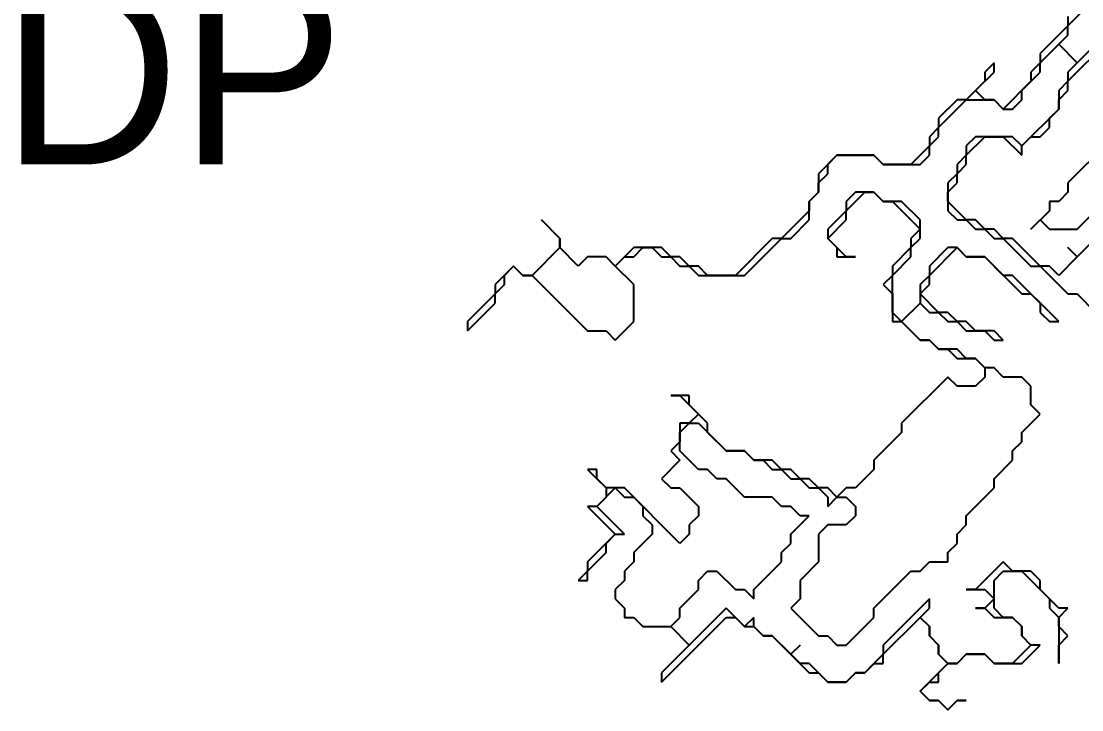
# Model space of a CAD drawing. Header units: metres. Extents: x 7 to 3931, y 6 to 2277.
# Drawn here: x 2433.7 to 2548.5, y 1434 to 1508.5 of the extents above; entities that cross this region are included whole.
import ezdxf

# ---------------------------------------------------------------- set-up
doc = ezdxf.new("R2010")
doc.units = ezdxf.units.M

msp = doc.modelspace()

# ---------------------------------------------------------------- linework, layer by layer
for p, q in [((2547, 1508), (2551, 1512)), ((2554, 1510), (2548, 1504)), ((2547, 1509), (2547, 1508)), ((2547, 1502), (2554, 1509)), ((2547, 1508), (2544, 1505)), ((2547, 1507), (2547, 1508)), ((2546, 1506), (2547, 1507)), ((2544, 1504), (2546, 1506)), ((2546, 1506), (2548, 1504)), ((2548, 1504), (2546, 1506)), ((2539, 1504), (2538, 1503)), ((2539, 1503), (2539, 1504)), ((2544, 1504), (2543, 1503)), ((2544, 1505), (2544, 1504)), ((2544, 1503), (2544, 1504)), ((2548, 1504), (2547, 1503)), ((2537, 1501), (2539, 1503)), ((2538, 1503), (2538, 1502)), ((2542, 1501), (2544, 1503)), ((2543, 1503), (2543, 1502)), ((2547, 1503), (2547, 1502)), ((2538, 1502), (2536, 1500)), ((2543, 1502), (2540, 1499)), ((2547, 1502), (2546, 1501)), ((2547, 1501), (2547, 1502)), ((2538, 1500), (2537, 1501)), ((2542, 1500), (2542, 1501)), ((2546, 1501), (2546, 1499)), ((2546, 1500), (2547, 1501)), ((2535, 1500), (2533, 1498)), ((2533, 1497), (2536, 1500)), ((2536, 1500), (2535, 1500)), ((2536, 1500), (2539, 1500)), ((2539, 1500), (2538, 1500)), ((2540, 1499), (2539, 1500)), ((2539, 1500), (2540, 1499)), ((2541, 1499), (2542, 1500)), ((2546, 1499), (2546, 1500)), ((2540, 1499), (2541, 1499)), ((2546, 1499), (2542, 1495)), ((2545, 1498), (2546, 1499)), ((2533, 1498), (2533, 1497)), ((2545, 1497), (2545, 1498)), ((2554, 1498), (2547, 1491)), ((2533, 1497), (2532, 1496)), ((2532, 1496), (2532, 1495)), ((2532, 1495), (2533, 1496)), ((2533, 1496), (2533, 1497)), ((2537, 1496), (2536, 1495)), ((2536, 1494), (2538, 1496)), ((2541, 1496), (2537, 1496)), ((2538, 1496), (2540, 1496)), ((2540, 1496), (2542, 1494)), ((2542, 1495), (2541, 1496)), ((2542, 1495), (2543, 1496)), ((2543, 1496), (2544, 1496)), ((2544, 1496), (2545, 1497)), ((2532, 1495), (2530, 1493)), ((2532, 1494), (2532, 1495)), ((2536, 1495), (2536, 1494)), ((2542, 1494), (2542, 1495)), ((2522, 1494), (2520, 1492)), ((2521, 1493), (2522, 1494)), ((2526, 1494), (2522, 1494)), ((2522, 1494), (2526, 1494)), ((2527, 1493), (2526, 1494)), ((2526, 1494), (2527, 1493)), ((2531, 1493), (2532, 1494)), ((2536, 1494), (2535, 1493)), ((2536, 1493), (2536, 1494)), ((2521, 1492), (2521, 1493)), ((2530, 1493), (2527, 1493)), ((2527, 1493), (2531, 1493)), ((2535, 1493), (2535, 1492)), ((2535, 1492), (2536, 1493)), ((2520, 1492), (2520, 1490)), ((2520, 1491), (2521, 1492)), ((2535, 1492), (2534, 1491)), ((2535, 1491), (2535, 1492)), ((2520, 1490), (2520, 1491)), ((2534, 1491), (2534, 1488)), ((2534, 1490), (2535, 1491)), ((2547, 1491), (2547, 1490)), ((2520, 1490), (2519, 1489)), ((2519, 1489), (2520, 1490)), ((2524, 1490), (2523, 1489)), ((2523, 1488), (2525, 1490)), ((2526, 1490), (2524, 1490)), ((2525, 1490), (2526, 1490)), ((2526, 1490), (2527, 1489)), ((2527, 1489), (2526, 1490)), ((2534, 1489), (2534, 1490)), ((2547, 1490), (2546, 1489)), ((2519, 1488), (2516, 1485)), ((2519, 1489), (2519, 1488)), ((2519, 1487), (2519, 1489)), ((2523, 1488), (2521, 1486)), ((2523, 1489), (2523, 1488)), ((2523, 1487), (2523, 1488)), ((2527, 1489), (2528, 1489)), ((2529, 1489), (2527, 1489)), ((2528, 1489), (2531, 1486)), ((2531, 1487), (2529, 1489)), ((2536, 1487), (2534, 1489)), ((2534, 1488), (2535, 1487)), ((2545, 1488), (2543, 1486)), ((2546, 1489), (2545, 1489)), ((2545, 1489), (2545, 1488)), ((2548, 1486), (2550, 1488)), ((2492, 1485), (2490, 1487)), ((2490, 1487), (2492, 1485)), ((2517, 1485), (2519, 1487)), ((2521, 1485), (2523, 1487)), ((2531, 1485), (2531, 1487)), ((2535, 1487), (2536, 1487)), ((2536, 1487), (2537, 1486)), ((2537, 1487), (2536, 1487)), ((2538, 1486), (2537, 1487)), ((2543, 1486), (2544, 1487)), ((2544, 1487), (2545, 1486)), ((2521, 1486), (2521, 1485)), ((2531, 1486), (2530, 1485)), ((2537, 1486), (2538, 1486)), ((2538, 1486), (2539, 1485)), ((2539, 1486), (2538, 1486)), ((2540, 1485), (2539, 1486)), ((2545, 1486), (2548, 1486)), ((2492, 1484), (2492, 1485)), ((2492, 1485), (2492, 1484)), ((2515, 1485), (2511, 1481)), ((2512, 1481), (2516, 1485)), ((2516, 1485), (2515, 1485)), ((2516, 1485), (2517, 1485)), ((2521, 1485), (2522, 1484)), ((2523, 1483), (2521, 1485)), ((2530, 1485), (2530, 1484)), ((2530, 1484), (2531, 1485)), ((2539, 1485), (2540, 1485)), ((2540, 1485), (2543, 1482)), ((2541, 1485), (2540, 1485)), ((2544, 1482), (2541, 1485)), ((2550, 1485), (2548, 1483)), ((2492, 1484), (2489, 1481)), ((2494, 1482), (2492, 1484)), ((2500, 1484), (2498, 1482)), ((2503, 1484), (2500, 1484)), ((2500, 1483), (2501, 1484)), ((2501, 1484), (2502, 1484)), ((2502, 1484), (2503, 1483)), ((2504, 1483), (2503, 1484)), ((2522, 1484), (2522, 1483)), ((2530, 1484), (2528, 1482)), ((2530, 1483), (2530, 1484)), ((2532, 1481), (2535, 1484)), ((2534, 1484), (2532, 1482)), ((2535, 1484), (2534, 1484)), ((2535, 1484), (2536, 1483)), ((2536, 1483), (2535, 1484)), ((2548, 1483), (2547, 1484)), ((2547, 1484), (2548, 1483)), ((2495, 1483), (2494, 1482)), ((2497, 1483), (2495, 1483)), ((2498, 1482), (2497, 1483)), ((2498, 1482), (2499, 1483)), ((2499, 1483), (2500, 1483)), ((2503, 1483), (2504, 1483)), ((2505, 1483), (2504, 1483)), ((2504, 1483), (2505, 1482)), ((2506, 1482), (2505, 1483)), ((2522, 1483), (2524, 1483)), ((2524, 1483), (2523, 1483)), ((2528, 1481), (2530, 1483)), ((2536, 1483), (2538, 1483)), ((2538, 1483), (2536, 1483)), ((2538, 1483), (2542, 1479)), ((2540, 1481), (2538, 1483)), ((2548, 1483), (2546, 1481)), ((2487, 1482), (2485, 1480)), ((2486, 1481), (2487, 1482)), ((2486, 1480), (2486, 1481)), ((2488, 1481), (2487, 1482)), ((2487, 1482), (2488, 1481)), ((2489, 1481), (2488, 1481)), ((2488, 1481), (2489, 1481)), ((2489, 1481), (2495, 1475)), ((2500, 1480), (2498, 1482)), ((2505, 1482), (2506, 1482)), ((2507, 1482), (2506, 1482)), ((2506, 1482), (2507, 1481)), ((2508, 1481), (2507, 1482)), ((2507, 1481), (2512, 1481)), ((2511, 1481), (2508, 1481)), ((2528, 1481), (2527, 1480)), ((2528, 1482), (2528, 1481)), ((2528, 1477), (2528, 1481)), ((2532, 1481), (2531, 1480)), ((2532, 1482), (2532, 1481)), ((2532, 1480), (2532, 1481)), ((2541, 1481), (2540, 1481)), ((2546, 1476), (2541, 1481)), ((2543, 1482), (2544, 1482)), ((2544, 1482), (2547, 1479)), ((2545, 1482), (2544, 1482)), ((2546, 1481), (2545, 1482)), ((2485, 1480), (2485, 1479)), ((2485, 1479), (2486, 1480)), ((2500, 1476), (2500, 1480)), ((2527, 1480), (2528, 1479)), ((2531, 1479), (2532, 1480)), ((2531, 1480), (2531, 1478)), ((2485, 1479), (2482, 1476)), ((2485, 1478), (2485, 1479)), ((2528, 1479), (2528, 1476)), ((2533, 1477), (2531, 1479)), ((2542, 1479), (2543, 1479)), ((2543, 1479), (2544, 1478)), ((2547, 1479), (2548, 1479)), ((2548, 1479), (2550, 1477)), ((2482, 1475), (2485, 1478)), ((2529, 1476), (2531, 1478)), ((2531, 1478), (2529, 1476)), ((2531, 1478), (2532, 1477)), ((2544, 1478), (2544, 1477)), ((2529, 1476), (2528, 1477)), ((2532, 1477), (2533, 1477)), ((2533, 1477), (2534, 1476)), ((2534, 1477), (2533, 1477)), ((2535, 1476), (2534, 1477)), ((2544, 1477), (2545, 1476)), ((2482, 1476), (2482, 1475)), ((2498, 1474), (2500, 1476)), ((2528, 1476), (2529, 1476)), ((2529, 1476), (2531, 1474)), ((2531, 1474), (2529, 1476)), ((2534, 1476), (2535, 1476)), ((2535, 1476), (2536, 1475)), ((2536, 1476), (2535, 1476)), ((2537, 1475), (2536, 1476)), ((2545, 1476), (2546, 1476)), ((2495, 1475), (2497, 1475)), ((2497, 1475), (2498, 1474)), ((2536, 1475), (2538, 1475)), ((2539, 1475), (2537, 1475)), ((2538, 1475), (2539, 1474)), ((2540, 1474), (2539, 1475)), ((2531, 1474), (2532, 1474)), ((2532, 1474), (2531, 1474)), ((2532, 1474), (2533, 1473)), ((2533, 1473), (2532, 1474)), ((2533, 1473), (2534, 1473)), ((2535, 1473), (2533, 1473)), ((2534, 1473), (2535, 1472)), ((2536, 1472), (2535, 1473)), ((2539, 1474), (2540, 1474)), ((2535, 1472), (2537, 1472)), ((2537, 1472), (2536, 1472)), ((2537, 1472), (2538, 1471)), ((2538, 1471), (2537, 1472)), ((2538, 1471), (2538, 1470)), ((2539, 1471), (2538, 1471)), ((2540, 1470), (2539, 1471)), ((2534, 1470), (2529, 1465)), ((2535, 1469), (2534, 1470)), ((2538, 1470), (2537, 1469)), ((2542, 1470), (2540, 1470)), ((2543, 1469), (2542, 1470)), ((2537, 1469), (2535, 1469)), ((2543, 1467), (2543, 1469)), ((2506, 1468), (2504, 1468)), ((2504, 1468), (2505, 1468)), ((2505, 1468), (2507, 1466)), ((2506, 1467), (2506, 1468)), ((2508, 1465), (2506, 1467)), ((2544, 1466), (2543, 1467)), ((2506, 1465), (2505, 1465)), ((2505, 1465), (2505, 1463)), ((2505, 1464), (2506, 1465)), ((2507, 1466), (2506, 1465)), ((2506, 1465), (2507, 1465)), ((2507, 1465), (2510, 1462)), ((2508, 1464), (2508, 1465)), ((2529, 1465), (2529, 1464)), ((2542, 1464), (2544, 1466)), ((2505, 1462), (2505, 1464)), ((2510, 1462), (2508, 1464)), ((2529, 1464), (2526, 1461)), ((2542, 1463), (2542, 1464)), ((2505, 1463), (2504, 1462)), ((2541, 1462), (2542, 1463)), ((2504, 1462), (2505, 1461)), ((2507, 1460), (2505, 1462)), ((2512, 1462), (2510, 1462)), ((2510, 1462), (2512, 1462)), ((2513, 1461), (2512, 1462)), ((2512, 1462), (2513, 1461)), ((2541, 1461), (2541, 1462)), ((2505, 1461), (2503, 1459)), ((2515, 1461), (2513, 1461)), ((2513, 1461), (2514, 1461)), ((2514, 1461), (2515, 1460)), ((2516, 1460), (2515, 1461)), ((2526, 1461), (2526, 1460)), ((2539, 1459), (2541, 1461)), ((2496, 1460), (2495, 1460)), ((2495, 1460), (2497, 1458)), ((2496, 1459), (2496, 1460)), ((2508, 1460), (2507, 1460)), ((2509, 1459), (2508, 1460)), ((2515, 1460), (2516, 1460)), ((2517, 1460), (2516, 1460)), ((2516, 1460), (2517, 1459)), ((2518, 1459), (2517, 1460)), ((2526, 1460), (2524, 1458)), ((2497, 1458), (2496, 1459)), ((2503, 1459), (2504, 1458)), ((2510, 1459), (2509, 1459)), ((2512, 1457), (2510, 1459)), ((2517, 1459), (2518, 1459)), ((2519, 1459), (2518, 1459)), ((2518, 1459), (2519, 1458)), ((2520, 1458), (2519, 1459)), ((2539, 1458), (2539, 1459)), ((2496, 1456), (2498, 1458)), ((2497, 1457), (2496, 1456)), ((2499, 1458), (2497, 1458)), ((2497, 1458), (2497, 1457)), ((2498, 1458), (2499, 1457)), ((2505, 1452), (2499, 1458)), ((2499, 1457), (2500, 1457)), ((2500, 1457), (2501, 1456)), ((2504, 1458), (2505, 1458)), ((2505, 1458), (2507, 1456)), ((2515, 1457), (2512, 1457)), ((2516, 1456), (2515, 1457)), ((2519, 1458), (2520, 1458)), ((2521, 1458), (2520, 1458)), ((2520, 1458), (2521, 1457)), ((2522, 1457), (2521, 1458)), ((2521, 1457), (2521, 1456)), ((2521, 1456), (2522, 1457)), ((2523, 1458), (2522, 1457)), ((2522, 1457), (2523, 1457)), ((2524, 1458), (2523, 1458)), ((2523, 1457), (2524, 1456)), ((2536, 1455), (2539, 1458)), ((2496, 1456), (2495, 1456)), ((2495, 1456), (2498, 1453)), ((2499, 1453), (2496, 1456)), ((2501, 1456), (2501, 1455)), ((2507, 1456), (2507, 1455)), ((2517, 1456), (2516, 1456)), ((2518, 1455), (2517, 1456)), ((2524, 1456), (2524, 1455)), ((2501, 1455), (2502, 1454)), ((2507, 1455), (2506, 1454)), ((2517, 1453), (2519, 1455)), ((2519, 1455), (2518, 1455)), ((2524, 1455), (2523, 1454)), ((2536, 1454), (2536, 1455)), ((2502, 1454), (2502, 1453)), ((2506, 1454), (2506, 1453)), ((2521, 1454), (2520, 1453)), ((2523, 1454), (2521, 1454)), ((2535, 1453), (2536, 1454)), ((2498, 1453), (2495, 1450)), ((2497, 1452), (2498, 1453)), ((2498, 1453), (2499, 1453)), ((2502, 1453), (2500, 1451)), ((2506, 1453), (2505, 1452)), ((2517, 1452), (2517, 1453)), ((2520, 1453), (2520, 1450)), ((2535, 1452), (2535, 1453)), ((2497, 1451), (2497, 1452)), ((2516, 1451), (2517, 1452)), ((2534, 1451), (2535, 1452)), ((2495, 1449), (2497, 1451)), ((2500, 1451), (2500, 1450)), ((2516, 1450), (2516, 1451)), ((2534, 1450), (2534, 1451)), ((2495, 1449), (2494, 1448)), ((2495, 1450), (2495, 1449)), ((2495, 1448), (2495, 1449)), ((2500, 1450), (2499, 1449)), ((2499, 1449), (2499, 1448)), ((2507, 1448), (2508, 1449)), ((2508, 1449), (2509, 1449)), ((2509, 1449), (2511, 1447)), ((2513, 1447), (2516, 1450)), ((2520, 1450), (2518, 1448)), ((2526, 1445), (2530, 1449)), ((2530, 1449), (2531, 1449)), ((2531, 1449), (2532, 1450)), ((2532, 1450), (2534, 1450)), ((2540, 1450), (2537, 1447)), ((2539, 1448), (2540, 1449)), ((2541, 1449), (2540, 1450)), ((2540, 1449), (2542, 1449)), ((2543, 1449), (2541, 1449)), ((2542, 1449), (2545, 1446)), ((2544, 1448), (2543, 1449)), ((2494, 1448), (2495, 1448)), ((2499, 1448), (2498, 1447)), ((2507, 1447), (2507, 1448)), ((2518, 1448), (2518, 1446)), ((2539, 1445), (2539, 1448)), ((2544, 1447), (2544, 1448)), ((2498, 1447), (2498, 1446)), ((2505, 1445), (2507, 1447)), ((2511, 1447), (2512, 1447)), ((2512, 1447), (2513, 1446)), ((2513, 1446), (2513, 1447)), ((2537, 1447), (2536, 1447)), ((2536, 1447), (2538, 1447)), ((2538, 1447), (2539, 1446)), ((2546, 1445), (2544, 1447)), ((2498, 1446), (2499, 1445)), ((2518, 1446), (2517, 1445)), ((2532, 1446), (2527, 1441)), ((2532, 1445), (2532, 1446)), ((2539, 1446), (2538, 1445)), ((2545, 1446), (2545, 1445)), ((2499, 1445), (2499, 1444)), ((2505, 1444), (2505, 1445)), ((2510, 1445), (2506, 1441)), ((2512, 1443), (2510, 1445)), ((2517, 1445), (2520, 1442)), ((2526, 1444), (2526, 1445)), ((2531, 1444), (2532, 1445)), ((2538, 1445), (2537, 1445)), ((2537, 1445), (2538, 1445)), ((2538, 1445), (2539, 1444)), ((2540, 1444), (2539, 1445)), ((2545, 1445), (2546, 1444)), ((2546, 1444), (2547, 1445)), ((2547, 1445), (2546, 1445)), ((2499, 1444), (2500, 1444)), ((2500, 1444), (2501, 1443)), ((2503, 1437), (2510, 1444)), ((2504, 1443), (2505, 1444)), ((2510, 1444), (2511, 1444)), ((2511, 1444), (2512, 1443)), ((2513, 1444), (2512, 1443)), ((2513, 1443), (2513, 1444)), ((2523, 1441), (2526, 1444)), ((2527, 1440), (2531, 1444)), ((2531, 1444), (2532, 1443)), ((2532, 1443), (2531, 1444)), ((2539, 1444), (2541, 1444)), ((2541, 1444), (2540, 1444)), ((2542, 1443), (2541, 1444)), ((2541, 1444), (2542, 1443)), ((2546, 1444), (2546, 1439)), ((2546, 1443), (2546, 1444)), ((2501, 1443), (2504, 1443)), ((2504, 1443), (2506, 1441)), ((2506, 1441), (2504, 1443)), ((2512, 1443), (2513, 1443)), ((2513, 1443), (2514, 1442)), ((2514, 1442), (2513, 1443)), ((2514, 1442), (2515, 1442)), ((2515, 1442), (2514, 1442)), ((2515, 1442), (2519, 1438)), ((2517, 1440), (2515, 1442)), ((2520, 1442), (2521, 1442)), ((2521, 1442), (2522, 1441)), ((2532, 1443), (2532, 1442)), ((2532, 1442), (2532, 1443)), ((2532, 1442), (2533, 1441)), ((2533, 1441), (2532, 1442)), ((2542, 1442), (2542, 1443)), ((2542, 1443), (2542, 1442)), ((2543, 1441), (2542, 1442)), ((2542, 1442), (2543, 1441)), ((2547, 1442), (2546, 1443)), ((2546, 1441), (2547, 1442)), ((2506, 1441), (2503, 1438)), ((2517, 1440), (2518, 1441)), ((2518, 1441), (2517, 1440)), ((2522, 1441), (2523, 1441)), ((2527, 1441), (2527, 1440)), ((2533, 1441), (2533, 1440)), ((2533, 1440), (2533, 1441)), ((2543, 1441), (2541, 1439)), ((2542, 1439), (2544, 1441)), ((2544, 1441), (2543, 1441)), ((2546, 1439), (2546, 1441)), ((2518, 1439), (2517, 1440)), ((2527, 1440), (2525, 1438)), ((2527, 1439), (2527, 1440)), ((2533, 1440), (2534, 1439)), ((2534, 1439), (2533, 1440)), ((2535, 1439), (2536, 1440)), ((2536, 1440), (2535, 1439)), ((2536, 1440), (2538, 1440)), ((2538, 1440), (2536, 1440)), ((2538, 1440), (2539, 1439)), ((2539, 1439), (2538, 1440)), ((2519, 1439), (2518, 1439)), ((2521, 1437), (2519, 1439)), ((2525, 1438), (2526, 1439)), ((2526, 1439), (2527, 1439)), ((2534, 1439), (2531, 1436)), ((2533, 1438), (2534, 1439)), ((2534, 1439), (2535, 1439)), ((2535, 1439), (2534, 1439)), ((2539, 1439), (2542, 1439)), ((2541, 1439), (2539, 1439)), ((2503, 1438), (2503, 1437)), ((2519, 1438), (2520, 1438)), ((2520, 1438), (2521, 1437)), ((2523, 1437), (2524, 1438)), ((2524, 1438), (2523, 1437)), ((2524, 1438), (2525, 1438)), ((2525, 1438), (2524, 1438)), ((2533, 1437), (2533, 1438)), ((2521, 1437), (2523, 1437)), ((2523, 1437), (2521, 1437)), ((2531, 1436), (2532, 1437)), ((2532, 1437), (2533, 1437)), ((2531, 1436), (2532, 1435)), ((2532, 1435), (2531, 1436)), ((2532, 1435), (2533, 1435)), ((2533, 1435), (2532, 1435)), ((2533, 1435), (2534, 1434)), ((2534, 1434), (2533, 1435)), ((2534, 1434), (2535, 1435)), ((2535, 1435), (2534, 1434)), ((2535, 1435), (2536, 1435)), ((2536, 1435), (2535, 1435))]:
    msp.add_line(p, q)

# ---------------------------------------------------------------- texts
msp.add_text('DP', height=20).set_placement((2431.5, 1493))

doc.saveas('drawing.dxf')
